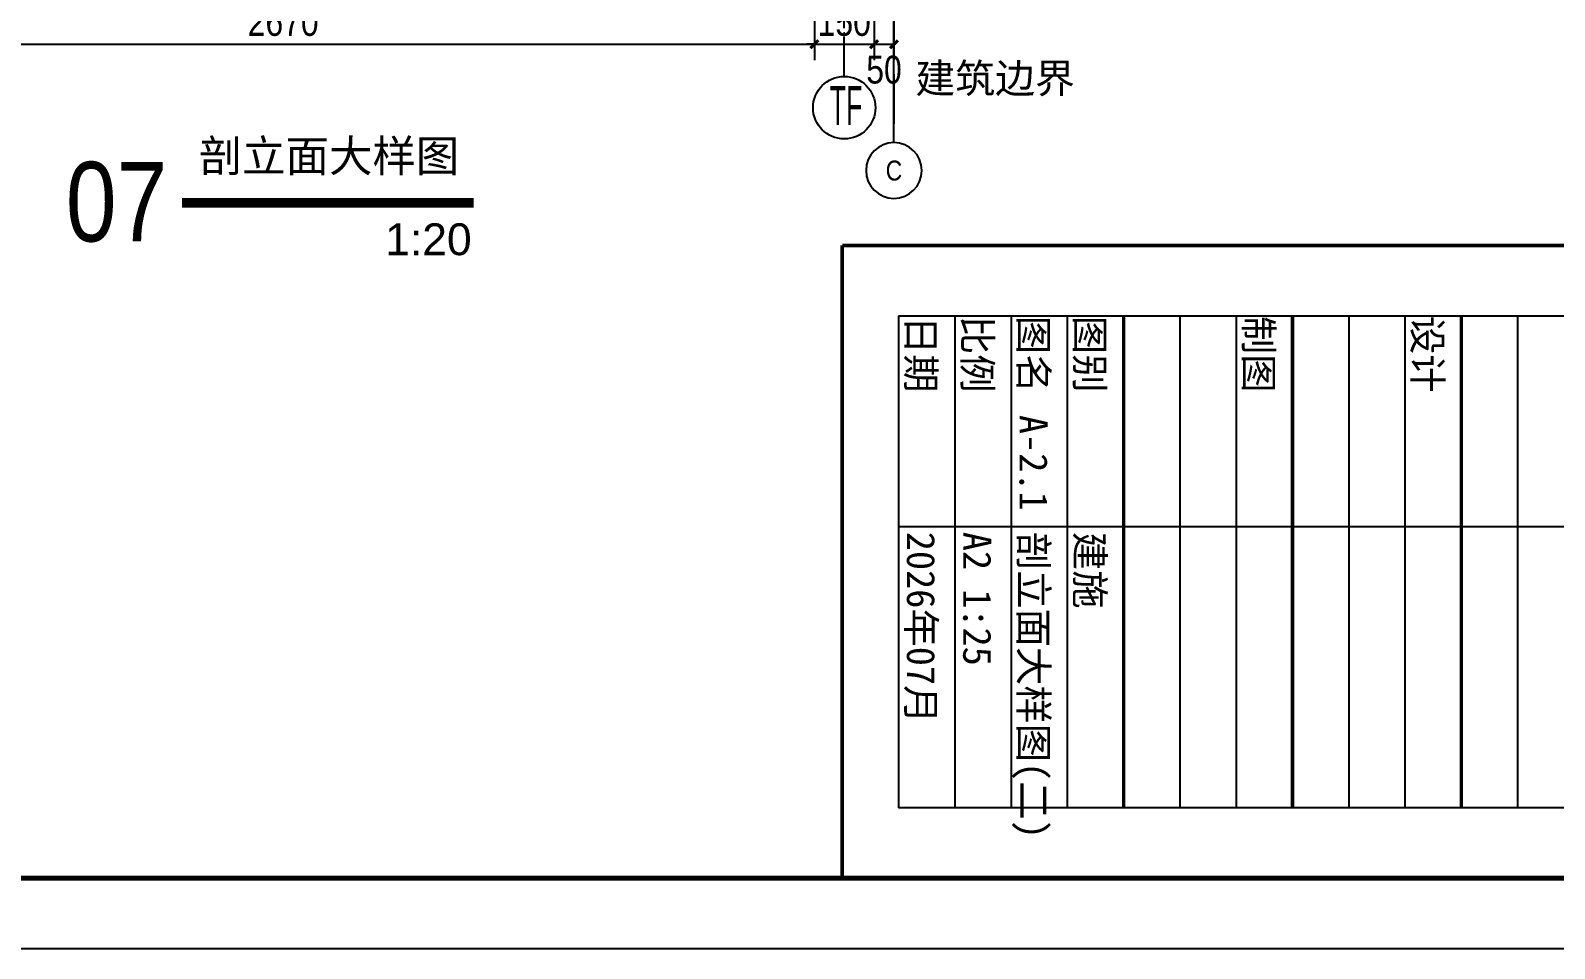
# Model space of a CAD drawing. Extents: x 9928 to 93764, y -101273 to -34887.
# Drawn here: x 80003 to 83833, y -77816 to -75509 of the extents above; entities that cross this region are included whole.
import ezdxf
from ezdxf.enums import TextEntityAlignment as Align

# ---------------------------------------------------------------- set-up
doc = ezdxf.new("R2010")
doc.units = 0
doc.header["$LTSCALE"] = 1000
doc.header["$MEASUREMENT"] = 0
for name, pattern in [('CENTER', [2, 1.25, -0.25, 0.25, -0.25]), ('DASH', [0.35, 0.25, -0.1]), ('DOTE', [2.42, 2, -0.2, 0.02, -0.2])]:
    doc.linetypes.add(name, pattern=pattern)
for name, color, linetype in [('A', 163, 'CENTER'), ('A-ANNO-DIMS', 6, 'Continuous'), ('A-ANNO-NOTE', 4, 'Continuous'), ('GL', 131, 'Continuous'), ('S-GRID-IDEN', 4, 'Continuous')]:
    doc.layers.add(name, color=color, linetype=linetype)
doc.layers.add('A-ANNO-NPLT', color=250, linetype='Continuous', plot=False)
doc.styles.add('DIM_T3', font='ARIALN.TTF')
doc.styles.add('EN', font='ARIALN.TTF')
doc.styles.add('EN1', font='ARIALN.TTF')
doc.styles.get("Standard").update_dxf_attribs({"font": 'gbenor.shx', "bigfont": 'gbcbig.shx'})
doc.styles.add('TBLK-A1$0$EN', font='')
doc.styles.add('详图$0$vector-number', font='arial.ttf')
doc.styles.get('TBLK-A1$0$EN').set_extended_font_data('SimSun')
doc.dimstyles.new('_TCH_ARCH&&20', dxfattribs={"dimtxt": 70, "dimasz": 20, "dimexe": 40, "dimexo": 40, "dimgap": 20, "dimtad": 1, "dimdec": 0, "dimzin": 0, "dimdsep": 46, "dimtxsty": 'DIM_T3', "dimblk": 'ARCHTICK', "dimcen": 0.09, "dimclrd": 6, "dimclre": 6, "dimclrt": 6, "dimazin": 2, "dimtfac": 1, "dimtdec": 0, "dimtix": 1, "dimtmove": 2, "dimatfit": 3, "dimfxl": 100, "dimfxlon": 1, "dimtolj": 1, "dimtzin": 0, "dimarcsym": 0})

# ---------------------------------------------------------------- blocks, each defined once
blk = doc.blocks.new('_ArchTick')
at = {"color": 0, "linetype": 'ByBlock', "const_width": 0.4}
blk.add_lwpolyline([(-0.5, -0.5), (0.5, 0.5)], dxfattribs=at)
blk = doc.blocks.new('*D32')
at = {"layer": 'A-ANNO-DIMS', "color": 6, "lineweight": -2, "transparency": 16777216}
for p, q in [((79302.7, -75444.1), (79302.7, -75584.1)), ((81972.7, -75444.1), (81972.7, -75584.1)), ((79302.7, -75544.1), (81972.7, -75544.1))]:
    blk.add_line(p, q, dxfattribs=at)
at = {"layer": 'Defpoints', "color": 0, "transparency": 16777216}
for p in [(81972.7, -74424.1), (79302.7, -75094.1), (81972.7, -75544.1)]:
    blk.add_point(p, dxfattribs=at)
at = {"layer": 'A-ANNO-DIMS', "color": 6, "lineweight": -2, "transparency": 16777216, "xscale": 20, "yscale": 20, "zscale": 20, "rotation": 180}
blk.add_blockref('_ArchTick', (79302.7, -75544.1), dxfattribs=at)
at = {"layer": 'A-ANNO-DIMS', "color": 6, "lineweight": -2, "transparency": 16777216, "xscale": 20, "yscale": 20, "zscale": 20}
blk.add_blockref('_ArchTick', (81972.7, -75544.1), dxfattribs=at)
at = {"layer": 'A-ANNO-DIMS', "color": 6, "transparency": 16777216, "insert": (80637.7, -75488.4), "char_height": 70, "attachment_point": 5, "style": 'DIM_T3'}
blk.add_mtext('\\A1;2670', dxfattribs=at)
blk = doc.blocks.new('*D33')
at = {"layer": 'A-ANNO-DIMS', "color": 6, "lineweight": -2, "transparency": 16777216}
for p, q in [((81972.7, -75444.1), (81972.7, -75584.1)), ((82122.7, -75444.1), (82122.7, -75584.1)), ((81972.7, -75544.1), (81952.7, -75544.1)), ((81972.7, -75544.1), (82122.7, -75544.1)), ((82122.7, -75544.1), (82142.7, -75544.1))]:
    blk.add_line(p, q, dxfattribs=at)
at = {"layer": 'Defpoints', "color": 0, "transparency": 16777216}
for p in [(81972.7, -74424.1), (82122.7, -74424.1), (82122.7, -75544.1)]:
    blk.add_point(p, dxfattribs=at)
at = {"layer": 'A-ANNO-DIMS', "color": 6, "lineweight": -2, "transparency": 16777216, "xscale": 20, "yscale": 20, "zscale": 20}
blk.add_blockref('_ArchTick', (81972.7, -75544.1), dxfattribs=at)
at = {"layer": 'A-ANNO-DIMS', "color": 6, "lineweight": -2, "transparency": 16777216, "xscale": 20, "yscale": 20, "zscale": 20, "rotation": 180}
blk.add_blockref('_ArchTick', (82122.7, -75544.1), dxfattribs=at)
at = {"layer": 'A-ANNO-DIMS', "color": 6, "transparency": 16777216, "insert": (82047.7, -75488.4), "char_height": 70, "attachment_point": 5, "style": 'DIM_T3'}
blk.add_mtext('\\A1;150', dxfattribs=at)
blk = doc.blocks.new('*D34')
at = {"layer": 'A-ANNO-DIMS', "color": 6, "lineweight": -2, "transparency": 16777216}
for p, q in [((82122.7, -75444.1), (82122.7, -75584.1)), ((82172.7, -75444.1), (82172.7, -75584.1)), ((82122.7, -75544.1), (82172.7, -75544.1))]:
    blk.add_line(p, q, dxfattribs=at)
at = {"layer": 'Defpoints', "color": 0, "transparency": 16777216}
for p in [(82122.7, -74424.1), (82172.7, -75004.1), (82172.7, -75544.1)]:
    blk.add_point(p, dxfattribs=at)
at = {"layer": 'A-ANNO-DIMS', "color": 6, "lineweight": -2, "transparency": 16777216, "xscale": 20, "yscale": 20, "zscale": 20, "rotation": 180}
blk.add_blockref('_ArchTick', (82122.7, -75544.1), dxfattribs=at)
at = {"layer": 'A-ANNO-DIMS', "color": 6, "lineweight": -2, "transparency": 16777216, "xscale": 20, "yscale": 20, "zscale": 20}
blk.add_blockref('_ArchTick', (82172.7, -75544.1), dxfattribs=at)
at = {"layer": 'A-ANNO-DIMS', "color": 6, "transparency": 16777216, "insert": (82147.7, -75608.2), "char_height": 70, "attachment_point": 5, "style": 'DIM_T3'}
blk.add_mtext('\\A1;50', dxfattribs=at)
blk = doc.blocks.new('TAG-COL')
blk.add_circle((0, 0), 4)
at = {"style": 'EN1'}
blk.add_attdef('NO', text='', height=2.19, dxfattribs=at).set_placement((0.01, 0.01), align=Align.MIDDLE_CENTER)
blk = doc.blocks.new('alsidufhasdf')
at = {"layer": 'A-ANNO-NOTE'}
blk.add_line((-71369.3, -56095.3), (-70145.8, -56095.3), dxfattribs=at)
at = {"layer": 'A-ANNO-NOTE', "const_width": 12.5, "flags": 128}
blk.add_lwpolyline([(-69970.8, -65800.3), (-69970.8, -51475.3), (-80015.8, -51475.3), (-80015.8, -65800.3)], close=True, dxfattribs=at)
at = {"layer": 'A-ANNO-NOTE', "const_width": 8.75, "flags": 128}
blk.add_lwpolyline([(-71544.3, -56795.3), (-71544.3, -51475.3)], dxfattribs=at)
at = {"layer": 'A-ANNO-NOTE', "const_width": 8.75}
for points in [[(-71369.3, -55255.3), (-70145.8, -55255.3)], [(-71369.3, -55675.3), (-70145.8, -55675.3)], [(-71369.3, -56095.3), (-70145.8, -56095.3)], [(-71544.3, -56795.3), (-69970.8, -56795.3)]]:
    blk.add_lwpolyline(points, dxfattribs=at)
at = {"layer": 'A-ANNO-NPLT'}
for p, q in [((-70844.3, -51615.3), (-70844.3, -56655.3)), ((-71369.3, -55115.3), (-70145.8, -55115.3)), ((-71369.3, -55255.3), (-70145.8, -55255.3)), ((-71369.3, -55395.3), (-70145.8, -55395.3)), ((-71369.3, -55535.3), (-70145.8, -55535.3)), ((-71369.3, -55815.3), (-70145.8, -55815.3)), ((-71369.3, -55955.3), (-70145.8, -55955.3)), ((-71369.3, -55955.3), (-70145.8, -55955.3)), ((-71369.3, -56095.3), (-70145.8, -56095.3)), ((-71369.3, -56095.3), (-70145.8, -56095.3)), ((-71369.3, -56235.3), (-70145.8, -56235.3)), ((-71369.3, -56235.3), (-70145.8, -56235.3)), ((-71369.3, -56235.3), (-70145.8, -56235.3)), ((-71369.3, -56375.3), (-70145.8, -56375.3)), ((-71369.3, -56375.3), (-70145.8, -56375.3)), ((-71369.3, -56515.3), (-70145.8, -56515.3)), ((-71369.3, -56515.3), (-70145.8, -56515.3)), ((-71369.3, -56655.3), (-70145.8, -56655.3)), ((-71369.3, -56655.3), (-70145.8, -56655.3))]:
    blk.add_line(p, q, dxfattribs=at)
blk.add_lwpolyline([(-69795.8, -66000.3), (-69795.8, -51300.3), (-80190.8, -51300.3), (-80190.8, -66000.3)], close=True, dxfattribs=at)
for points in [[(-71369.3, -56655.3), (-71369.3, -51615.3)], [(-70145.8, -51615.3), (-70145.8, -56655.3)], [(-70145.8, -56795.3), (-71369.3, -56795.3)]]:
    blk.add_lwpolyline(points, dxfattribs=at)
at = {"layer": 'A-ANNO-NOTE', "style": 'TBLK-A1$0$EN'}
for s, p in [('设计', (-71369.3, -55395.3)), ('制图', (-71369.3, -55815.3)), ('图别', (-71369.3, -56235.3)), ('图名', (-71369.3, -56375.3)), ('比例', (-71369.3, -56515.3)), ('A2 1:25', (-70832.2, -56515.3)), ('日期', (-71369.3, -56655.3)), ('2026年07月', (-70832.2, -56655.3))]:
    blk.add_text(s, height=70, dxfattribs=at).set_placement(p, align=Align.BOTTOM_LEFT)
blk = doc.blocks.new('iiido')
at = {"layer": 'GL', "color": 3, "linetype": 'DOTE', "ltscale": 0.05}
for p, q in [((82994, -50237), (82994, -49808)), ((83644.5, -50237), (83644.5, -49808)), ((85814.5, -50228.6), (85814.5, -49808))]:
    blk.add_line(p, q, dxfattribs=at)
at = {"layer": 'GL', "color": 3}
for centre, radius in [((82994, -50307), 70), ((83644.5, -50307), 70), ((85814.5, -50307), 78.4)]:
    blk.add_circle(centre, radius, dxfattribs=at)
at = {"layer": 'GL', "color": 3, "style": 'DIM_T3', "width": 0.6}
for s, height, p in [('TD', 87.5, (82961.3, -50345.9)), ('TE', 87.5, (83611.8, -50345.9)), ('TF', 98, (85777.8, -50350.6))]:
    blk.add_text(s, height=height, dxfattribs=at).set_placement(p)

msp = doc.modelspace()

# ---------------------------------------------------------------- linework, layer by layer
at = {"layer": 'A', "ltscale": 0.3}
msp.add_line((82172.7, -75791.2), (82172.7, -72004.1), dxfattribs=at)
at = {"layer": 'A-ANNO-DIMS', "linetype": 'DASH', "ltscale": 0.5}
msp.add_line((82172.7, -75094.1), (82172.7, -75753.6), dxfattribs=at)
at = {"layer": 'A-ANNO-NOTE', "const_width": 24.7}
msp.add_lwpolyline([(80383.4, -75942.5), (81116.8, -75942.5)], dxfattribs=at)

# ---------------------------------------------------------------- block references
at = {"layer": 'A-ANNO-DIMS', "xscale": 1.010204081632657, "yscale": 1.010204081632657, "zscale": 1.010204081632657, "rotation": 270}
msp.add_blockref('alsidufhasdf', (139417.5, -148323.9), dxfattribs=at)
at = {"layer": 'A-ANNO-DIMS'}
msp.add_blockref('iiido', (-3766.8, -25396.4), dxfattribs=at)
at = {"layer": 'S-GRID-IDEN'}
ref = msp.add_blockref('TAG-COL', (82172.6, -75861.2), dxfattribs=dict(at, xscale=-17.5, yscale=17.5, zscale=17.5, rotation=179.9287525087452))
ref.add_attrib('NO', 'C', dxfattribs={"layer": '0', "height": 50, "rotation": 359.9288, "style": 'EN1'}).set_placement((82172.6, -75861.3), align=Align.MIDDLE_CENTER)

# ---------------------------------------------------------------- texts
at = {"layer": 'A-ANNO-DIMS', "insert": (82627.3, -75593), "char_height": 73.5, "attachment_point": 3}
msp.add_mtext('{\\fSimSun|b0|i0|c134|p2;建筑边界}', dxfattribs=at)
at = {"layer": 'A-ANNO-NOTE', "style": 'EN'}
msp.add_text('07', height=200, dxfattribs=at).set_placement((80091.6, -76039.5))
at = {"layer": 'A-ANNO-NOTE', "style": '详图$0$vector-number'}
msp.add_text('1:20', height=80, rotation=0, dxfattribs=at).set_placement((80894, -76074))
at = {"layer": 'A-ANNO-NOTE', "style": 'TBLK-A1$0$EN'}
for s, p in [('A-2.1', (82467, -76475.3)), ('剖立面大样图(二)', (82467, -76769)), ('建施', (82608.4, -76769))]:
    msp.add_text(s, height=70.71, rotation=270, dxfattribs=at).set_placement(p, align=Align.BOTTOM_LEFT)
at = {"layer": 'A-ANNO-NOTE', "insert": (80425.5, -75784.6), "char_height": 80, "attachment_point": 1}
msp.add_mtext_dynamic_manual_height_columns('{\\fSimSun|b0|i0|c134|p2;剖立面大样图}', width=1103.02, gutter_width=1750, heights=[0], dxfattribs=at)

# ---------------------------------------------------------------- dimensions: what is measured, and where the dimension line sits
at = {"layer": 'A-ANNO-DIMS'}
for base, p1, p2, picture, middle in [((81972.7, -75544.1), (79302.7, -75094.1), (81972.7, -74424.1), '*D32', (80637.7, -75488.4)), ((82122.7, -75544.1), (81972.7, -74424.1), (82122.7, -74424.1), '*D33', (82047.7, -75488.4))]:
    dim = msp.add_linear_dim(base=base, p1=p1, p2=p2, dimstyle='_TCH_ARCH&&20', dxfattribs=at)
    dim.commit()
    dim.dimension.update_dxf_attribs({"geometry": picture, "text_midpoint": middle})
dim = msp.add_linear_dim(base=(82172.7, -75544.1), p1=(82122.7, -74424.1), p2=(82172.7, -75004.1), dimstyle='_TCH_ARCH&&20', dxfattribs=at)
dim.commit()
dim.dimension.update_dxf_attribs({"geometry": '*D34', "text_midpoint": (82147.7, -75608.2), "dimtype": 160})

doc.saveas('drawing.dxf')
